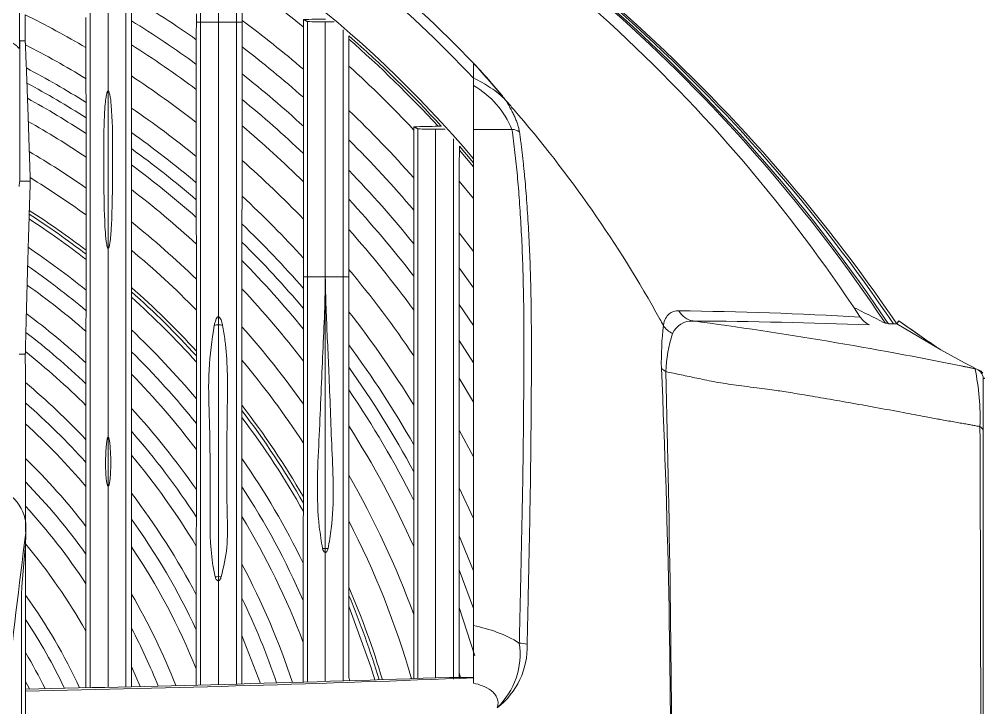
# Model space of a CAD drawing. Extents: x 9.3 to 87, y 1.1 to 68.8.
# Drawn here: x 82.113 to 84.911, y 28.613 to 30.611 of the extents above; entities that cross this region are included whole.
import ezdxf

# ---------------------------------------------------------------- set-up
doc = ezdxf.new("R2010")
doc.units = 0
doc.header["$MEASUREMENT"] = 0
doc.linetypes.add('SLD-Solid', pattern=[0])
doc.layers.add('OBJECT', color=7, linetype='CONTINUOUS')

msp = doc.modelspace()

# ---------------------------------------------------------------- linework, layer by layer
at = {"layer": 'OBJECT', "linetype": 'SLD-Solid', "lineweight": 15}
for p, q in [((82.6267, 30.6026), (82.6391, 30.6026)), ((82.743, 30.6026), (82.7592, 30.6026)), ((82.1303, 30.5479), (82.1149, 30.5479)), ((83.4309, 30.4415), (83.4309, 30.4405)), ((83.4309, 30.2908), (83.4309, 30.4181)), ((82.3709, 30.4025), (82.3709, 29.946)), ((83.5424, 30.2908), (83.4309, 30.2908)), ((83.4309, 28.8512), (83.4309, 30.2908)), ((83.4309, 30.194), (83.3897, 30.242)), ((83.4309, 30.1827), (83.3897, 30.231)), ((82.1449, 30.1406), (82.1143, 30.1406)), ((83.4309, 30.0905), (83.3896, 30.1409)), ((83.4309, 29.9363), (83.3895, 29.9908)), ((83.4309, 29.8317), (83.3895, 29.8892)), ((82.9489, 29.8628), (82.9374, 29.8628)), ((83.0009, 29.8628), (82.9489, 29.8628)), ((83.0529, 29.8628), (83.0009, 29.8628)), ((83.0009, 29.0748), (83.0009, 29.8626)), ((83.0688, 29.8628), (83.0529, 29.8628)), ((83.4309, 29.7216), (83.3895, 29.7826)), ((82.6909, 29.7238), (82.6909, 29.7477)), ((82.6909, 28.9931), (82.6909, 29.7238)), ((84.6591, 29.7268), (84.7868, 29.6509)), ((84.7558, 29.6721), (84.6643, 29.7354)), ((83.4309, 29.614), (83.3895, 29.6789)), ((82.1305, 29.6386), (82.113, 29.6386)), ((83.4309, 29.4993), (83.3895, 29.569)), ((84.9096, 29.415), (84.9096, 29.5673)), ((83.4309, 29.3406), (83.3893, 29.4184)), ((82.3709, 29.3979), (82.3709, 29.256)), ((83.4309, 29.1621), (83.3893, 29.2511)), ((83.4309, 29.0102), (83.3893, 29.1113)), ((82.1311, 29.0871), (82.1207, 28.9647)), ((83.0009, 29.0635), (83.0009, 29.0748)), ((82.6909, 28.9814), (82.6909, 28.9931)), ((83.4309, 28.9008), (83.3894, 29.0126)), ((82.1196, 28.9332), (82.1196, 27.0601)), ((83.4349, 28.7633), (83.3895, 28.9038)), ((82.8125, 28.6834), (82.7591, 28.822)), ((82.4639, 28.6744), (82.4387, 28.7325)), ((83.393, 28.7008), (83.3894, 28.7138)), ((82.1425, 28.6672), (82.1311, 28.6893)), ((83.0722, 28.6911), (83.0693, 28.7005)), ((83.3612, 28.7008), (83.4309, 28.7008)), ((82.1309, 28.667), (82.1309, 28.6609))]:
    msp.add_line(p, q, dxfattribs=at)
at = {"layer": 'OBJECT', "linetype": 'SLD-Solid', "lineweight": 15, "flags": 128}
for points in [[(84.8846, 29.599), (84.8549, 29.6138), (84.7868, 29.6509)], [(84.8861, 29.5966), (84.8695, 29.6), (84.8458, 29.6048)], [(83.1445, 28.6934), (83.1327, 28.7315), (83.0692, 28.9072)]]:
    msp.add_lwpolyline(points, dxfattribs=at)
at = {"layer": 'OBJECT', "linetype": 'SLD-Solid', "lineweight": 15}
for centre, radius, start, end in [((80.8209, 27.9958), 3.42, 40.2566, 89.6649), ((80.616, 26.9726), 4.8921, 34.2626, 62.1286), ((80.6906, 27.0977), 4.7335, 33.7654, 62.1139), ((80.6391, 27.0107), 4.8435, 34.1108, 62.1097), ((80.6738, 27.0708), 4.7688, 33.8656, 62.1042), ((80.7586, 27.251), 4.541, 33.3358, 61.7016), ((80.8206, 27.9903), 3.6092, 43.677, 57.0347), ((80.82, 27.9888), 3.5809, 43.1881, 57.0403), ((80.8209, 27.9958), 3.3466, 50.7772, 54.6041), ((80.8209, 27.9958), 3.129, 54.7532, 58.8708), ((80.8209, 27.9958), 2.9361, 59.6035, 63.5134), ((80.8209, 27.9958), 3.071, 53.9853, 58.2155), ((82.665, 28.4777), 2.125, 89.3016, 90.6984), ((82.717, 32.4241), 1.8217, 269.1831, 270.8189), ((80.8209, 27.9958), 3.2524, 49.4072, 53.4172), ((82.9874, 31.3292), 0.7262, 266.9638, 271.0656), ((83.0043, 32.5501), 1.947, 269.8986, 270.6623), ((80.8209, 27.9958), 3.4123, 42.4821, 48.7879), ((80.8209, 27.9958), 2.8588, 58.6888, 62.7283), ((80.8209, 27.9958), 3.0121, 53.1674, 57.5198), ((80.8209, 27.9958), 3.1911, 48.4563, 52.5949), ((80.8209, 27.9958), 3.4051, 42.589, 48.6815), ((80.8209, 27.9958), 3.3466, 43.2827, 47.796), ((81.6909, 28.8742), 2.3696, 39.3047, 42.7529), ((80.8209, 27.9958), 2.8002, 57.9567, 62.0467), ((80.8209, 27.9958), 2.9361, 52.0485, 56.572), ((80.8209, 27.9958), 3.129, 47.4401, 51.7203), ((80.8209, 27.9958), 2.7624, 57.4646, 61.5908), ((83.3026, 30.1932), 0.2589, 22.1337, 60.2969), ((83.3538, 30.2152), 0.2339, 43.1494, 57.2077), ((80.8209, 27.9958), 2.7243, 56.9516, 61.1173), ((80.8209, 27.9958), 3.071, 46.4364, 50.8607), ((80.8209, 27.9958), 2.8588, 50.8288, 55.5438), ((80.8209, 27.9958), 3.2524, 41.4869, 46.2729), ((80.8215, 27.9962), 3.6008, 28.9785, 40.8219), ((80.8209, 27.9958), 2.667, 56.146, 60.3769), ((80.8209, 27.9958), 2.8002, 49.8456, 54.7186), ((80.8209, 27.9958), 3.0121, 45.3605, 49.9439), ((83.3065, 30.964), 0.6723, 266.8114, 271.2231), ((83.3243, 32.1919), 1.9001, 269.8977, 270.7335), ((83.5441, 30.2596), 0.0312, 49.8594, 93.0463), ((80.8209, 27.9958), 3.1911, 40.225, 45.2122), ((80.8209, 27.9958), 2.5929, 55.0404, 59.3664), ((80.8209, 27.9958), 2.7624, 49.1809, 54.1628), ((80.8209, 27.9958), 2.9361, 43.8756, 48.6864), ((80.8209, 27.9958), 2.7243, 48.4847, 53.5824), ((80.8209, 27.9958), 3.129, 38.861, 44.0745), ((80.8209, 27.9958), 2.5293, 54.0255, 58.4438), ((80.8209, 27.9958), 2.667, 47.3839, 52.6688), ((80.8209, 27.9958), 2.8588, 42.238, 47.3107), ((80.8209, 27.9958), 3.071, 37.4971, 42.946), ((80.8209, 27.9958), 2.4474, 52.622, 57.3263), ((80.8209, 27.9958), 2.4261, 52.2356, 57.0242), ((80.8209, 27.9958), 2.438, 52.4532, 57.1942), ((80.8209, 27.9958), 2.5929, 45.858, 51.4106), ((80.8209, 27.9958), 2.8002, 40.9025, 46.1971), ((80.8209, 27.9958), 3.0121, 36.0138, 41.7301), ((80.8209, 27.9958), 2.3562, 50.9098, 55.9888), ((80.8209, 27.9958), 2.5293, 44.4398, 50.2503), ((80.8209, 27.9958), 2.7624, 39.9912, 45.4419), ((80.8209, 27.9958), 2.7243, 39.0273, 44.6484), ((80.8209, 27.9958), 2.3106, 49.9862, 55.2702), ((80.8209, 27.9958), 2.9361, 33.9196, 40.0402), ((80.8209, 27.9958), 2.2645, 48.9988, 54.5049), ((80.8209, 27.9958), 2.4474, 42.4482, 48.6361), ((80.8209, 27.9958), 2.667, 37.4828, 43.3891), ((80.8209, 27.9958), 2.438, 42.2062, 48.4412), ((80.8209, 27.9958), 2.4261, 41.8932, 48.1898), ((80.8209, 27.9958), 2.1962, 47.4335, 53.2981), ((80.8209, 27.9958), 2.8588, 31.5368, 38.1558), ((83.8938, 18.341), 11.4244, 86.69512, 89.33305), ((84.0783, 29.7929), 0.0587, 208.6766, 259.9283), ((82.6908, 29.6419), 0.082, 89.9661, 98.5834), ((82.6909, 29.6417), 0.0821, 81.738, 90.0293), ((80.8209, 27.9958), 2.5929, 35.2946, 41.6317), ((84.9751, 29.6137), 0.9994, 173.7544, 180.8757), ((84.0331, 29.7542), 0.0605, 211.8853, 246.0021), ((84.0644, 29.6739), 0.0612, 86.5654, 155.8833), ((83.9528, 12.6479), 17.0875, 87.89752, 89.6134), ((82.5144, 18.0973), 11.7411, 78.53014, 82.39607), ((80.8209, 27.9958), 2.1518, 46.337, 52.4581), ((80.8209, 27.9958), 2.3562, 39.9632, 46.6517), ((84.3969, 29.5716), 0.4088, 161.8511, 177.6616), ((80.8209, 27.9958), 2.8002, 29.5248, 36.6031), ((80.8209, 27.9958), 2.107, 45.1641, 51.5647), ((80.8209, 27.9958), 2.3106, 38.5946, 45.5749), ((80.8209, 27.9958), 2.5293, 33.204, 39.9842), ((80.8209, 27.9958), 2.2645, 37.1071, 44.4183), ((80.8209, 27.9958), 2.7624, 28.1096, 35.5343), ((57.857, 28.4151), 26.1456, 359.53968, 2.59386), ((30.5204, 28.1862), 53.4865, 0.01989, 1.50203), ((84.2191, 29.4545), 0.6815, 357.8229, 12.0465), ((84.8796, 29.5673), 0.03, 359.9702, 78.4412), ((84.8898, 29.5711), 0.0225, 35.0066, 71.7957), ((80.8209, 27.9958), 2.0376, 43.1891, 49.9955), ((80.8209, 27.9958), 2.7243, 26.5707, 34.3961), ((80.8209, 27.9958), 1.9928, 41.8004, 48.9018), ((80.8209, 27.9958), 2.1962, 34.6881, 42.5711), ((80.8209, 27.9958), 2.4474, 30.153, 37.6432), ((80.8209, 27.9958), 2.438, 29.7713, 37.3562), ((80.8209, 27.9958), 1.9472, 40.2788, 47.7181), ((80.8209, 27.9958), 2.4261, 29.2739, 36.9845), ((80.8209, 27.9958), 2.1518, 32.9415, 41.2658), ((80.8209, 27.9958), 2.667, 23.9939, 32.5527), ((-136.6765, 28.4079), 221.5789, 359.933665, 0.263916), ((84.8932, 29.4135), 0.0165, 5.151, 65.3479), ((80.8209, 27.9958), 1.8743, 37.5763, 45.6526), ((80.8209, 27.9958), 2.107, 31.016, 39.8575), ((80.8209, 27.9958), 2.3562, 26.0933, 34.6675), ((80.8209, 27.9958), 1.8264, 35.5844, 44.1632), ((80.8209, 27.9958), 2.5929, 20.0089, 29.8897), ((82.015, 29.1362), 0.1174, 354.6469, 82.8921), ((80.8209, 27.9958), 2.3106, 23.6863, 32.997), ((80.8209, 27.9958), 2.0376, 27.6063, 37.4551), ((80.8209, 27.9958), 1.7777, 33.3323, 42.5185), ((80.8209, 27.9958), 1.9928, 25.039, 35.739), ((80.8209, 27.9958), 2.2645, 20.8667, 31.1502), ((80.8209, 27.9958), 2.5293, 16.0942, 27.2724), ((110.118, 25.5567), 28.2122, 172.74153, 173.68965), ((81.5497, 29.1178), 0.5822, 356.9797, 0.3303), ((80.8209, 27.9958), 1.7059, 29.4734, 39.8144), ((80.8209, 27.9958), 1.9472, 21.9966, 33.8277), ((83.0009, 28.9623), 0.1125, 89.991, 94.1905), ((83.0057, 29.0758), 0.0131, 185.5798, 248.3792), ((83.0009, 28.9623), 0.1125, 85.8096, 90.0091), ((80.8209, 27.9958), 2.1962, 18.3198, 28.0616), ((82.6909, 28.8715), 0.1216, 89.9864, 94.5573), ((82.6909, 28.871), 0.1221, 86.1622, 90.0081), ((82.5066, 28.9347), 0.387, 175.5492, 180.2119), ((80.8209, 27.9958), 2.4474, 16.5792, 23.2712), ((80.8209, 27.9958), 1.6146, 24.6953, 35.752), ((80.8209, 27.9958), 1.8743, 21.3106, 30.3329), ((80.8209, 27.9958), 2.438, 16.6372, 22.7514), ((80.8209, 27.9958), 2.1518, 18.6746, 25.7463), ((80.8209, 27.9958), 1.5744, 25.3309, 33.6687), ((80.8209, 27.9958), 1.8264, 21.8549, 27.6551), ((83.3491, 28.769), 0.2169, 313.9094, 8.3431), ((83.3653, 28.7887), 0.2213, 307.3381, 2.1131), ((83.5635, 28.7271), 0.0734, 71.8678, 89.9258), ((80.8209, 27.9958), 1.5232, 26.1956, 30.6602), ((80.4537, 112.161), 83.5109, 271.150767, 271.995203), ((80.7449, 97.4329), 68.786, 271.15455, 272.237886)]:
    msp.add_arc(centre, radius, start, end, dxfattribs=at)
for points, knots in [([(82.1137, 31.1674), (82.1137, 31.1517), (82.1136, 31.0584), (82.1135, 30.9107), (82.1135, 30.7155), (82.1134, 30.6085), (82.1134, 30.5479), (82.1134, 30.5479)], [0, 0, 0, 0, 0.080863, 0.483213, 0.741499, 0.999997, 1, 1, 1, 1]), ([(82.3191, 28.6712), (82.3191, 28.7467), (82.3191, 28.9147), (82.3191, 29.1545), (82.3191, 29.3944), (82.3191, 29.6128), (82.3191, 29.8091), (82.3191, 30.0007), (82.3191, 30.1972), (82.3191, 30.4033), (82.3191, 30.6121), (82.3191, 30.8237), (82.3191, 30.9598), (82.3191, 31.029)], [0, 0, 0, 0, 0.076748, 0.170724, 0.25993, 0.344183, 0.423507, 0.498162, 0.588795, 0.681648, 0.782045, 0.889239, 1, 1, 1, 1]), ([(82.3709, 30.4025), (82.3709, 30.4609), (82.3709, 30.581), (82.3709, 30.7922), (82.3709, 30.9378), (82.3709, 31.0281)], [0, 0, 0, 0, 0.263552, 0.542981, 1, 1, 1, 1]), ([(82.4226, 31.0097), (82.4226, 30.9427), (82.4226, 30.8048), (82.4226, 30.5874), (82.4226, 30.3665), (82.4226, 30.147), (82.4226, 29.9188), (82.4226, 29.6894), (82.4226, 29.4481), (82.4226, 29.2013), (82.4226, 28.9452), (82.4226, 28.7615), (82.4226, 28.6735)], [0, 0, 0, 0, 0.108416, 0.222817, 0.329103, 0.427636, 0.525365, 0.629321, 0.717185, 0.810539, 0.909292, 1, 1, 1, 1]), ([(82.6391, 30.8267), (82.6391, 30.7856), (82.6391, 30.7124), (82.6391, 30.6361), (82.6391, 30.6026)], [0, 0, 0, 0, 0.559723, 1, 1, 1, 1]), ([(82.6909, 30.8258), (82.6909, 30.7849), (82.6909, 30.7119), (82.6909, 30.636), (82.6909, 30.6026)], [0, 0, 0, 0, 0.559712, 1, 1, 1, 1]), ([(82.7431, 30.8267), (82.7431, 30.7856), (82.743, 30.7124), (82.743, 30.6361), (82.743, 30.6026)], [0, 0, 0, 0, 0.559723, 1, 1, 1, 1]), ([(82.9371, 30.6101), (82.9479, 30.6103), (82.9695, 30.6106), (82.9908, 30.611), (83.0014, 30.6112)], [0, 0, 0, 0, 0.504158, 1, 1, 1, 1]), ([(82.6391, 30.6026), (82.6391, 30.5131), (82.6391, 30.3373), (82.6391, 30.0563), (82.639, 29.777), (82.639, 29.5038), (82.639, 29.233), (82.639, 28.9625), (82.639, 28.7726), (82.639, 28.6791)], [0, 0, 0, 0, 0.168834, 0.331878, 0.483612, 0.620802, 0.749682, 0.87671, 1, 1, 1, 1]), ([(82.6909, 30.6026), (82.6909, 30.6025), (82.6909, 30.6025), (82.6909, 30.6024), (82.6909, 30.6024)], [0, 0, 0, 0, 0.559885, 1, 1, 1, 1]), ([(82.6909, 30.6026), (82.6909, 30.6026), (82.691, 30.6026), (82.691, 30.6026), (82.691, 30.6026)], [0, 0, 0, 0, 0.559844, 1, 1, 1, 1]), ([(82.6909, 30.6024), (82.6909, 30.5258), (82.6909, 30.3747), (82.6909, 30.1496), (82.6909, 29.9417), (82.6909, 29.8111), (82.6909, 29.7477)], [0, 0, 0, 0, 0.29436, 0.581245, 0.796821, 1, 1, 1, 1]), ([(82.743, 30.6026), (82.743, 30.5131), (82.743, 30.3373), (82.743, 30.0563), (82.743, 29.777), (82.743, 29.5038), (82.7429, 29.233), (82.7429, 28.9634), (82.7429, 28.7744), (82.7429, 28.6818)], [0, 0, 0, 0, 0.169042, 0.332288, 0.484209, 0.621568, 0.750608, 0.877793, 1, 1, 1, 1]), ([(82.9489, 29.8628), (82.9489, 29.9367), (82.9489, 30.0844), (82.9489, 30.3354), (82.9489, 30.5022), (82.9489, 30.604)], [0, 0, 0, 0, 0.280082, 0.560023, 1, 1, 1, 1]), ([(83.0009, 29.8628), (83.0009, 29.9366), (83.0009, 30.0842), (83.0009, 30.3348), (83.0009, 30.5014), (83.0009, 30.6031)], [0, 0, 0, 0, 0.280082, 0.560024, 1, 1, 1, 1]), ([(83.0529, 29.8628), (83.0529, 29.9367), (83.0529, 30.0844), (83.0529, 30.3269), (83.0529, 30.4857), (83.0529, 30.5796)], [0, 0, 0, 0, 0.290134, 0.580123, 1, 1, 1, 1]), ([(82.065, 30.5479), (82.0687, 30.5479), (82.0778, 30.5477), (82.0915, 30.5435), (82.1027, 30.5364), (82.109, 30.5298), (82.1119, 30.5264), (82.1131, 30.5263), (82.1133, 30.5282), (82.1134, 30.5293)], [0, 0, 0, 0, 0.132474, 0.329582, 0.525438, 0.670843, 0.771974, 0.87275, 1, 1, 1, 1]), ([(82.1134, 30.5293), (82.1136, 30.533), (82.114, 30.5406), (82.1146, 30.5454), (82.1149, 30.5479)], [0, 0, 0, 0, 0.498857, 1, 1, 1, 1]), ([(82.1134, 30.5479), (82.1134, 30.5479), (82.1134, 30.5419), (82.1134, 30.5356), (82.1134, 30.5293)], [0, 0, 0, 0, 0.000082, 1, 1, 1, 1]), ([(82.1149, 30.5479), (82.1149, 30.5479), (82.1149, 30.5355), (82.1148, 30.4655), (82.1145, 30.3401), (82.1143, 30.2053), (82.1143, 30.1406), (82.1143, 30.1406)], [0, 0, 0, 0, 0.000003, 0.107059, 0.535369, 0.999998, 1, 1, 1, 1]), ([(83.4309, 30.4828), (83.4309, 30.4819), (83.4309, 30.4795), (83.4309, 30.4765), (83.4309, 30.4764), (83.4309, 30.4764)], [0, 0, 0, 0, 0.25, 0.25, 0.2507531, 0.2507531, 0.2507531, 0.2507531]), ([(83.4309, 30.4693), (83.4309, 30.4681), (83.4309, 30.4669), (83.4309, 30.4631), (83.4309, 30.4603), (83.4309, 30.4575)], [0.4233158, 0.4233158, 0.4233158, 0.4233158, 0.5, 0.5, 0.6620483, 0.6620483, 0.6620483, 0.6620483]), ([(83.4309, 30.4575), (83.4309, 30.456), (83.4309, 30.4545), (83.4309, 30.4492), (83.4309, 30.4453), (83.4309, 30.4415)], [0.6620483, 0.6620483, 0.6620483, 0.6620483, 0.75, 0.75, 0.9646688, 0.9646688, 0.9646688, 0.9646688]), ([(83.4309, 30.4405), (83.4394, 30.4361), (83.4478, 30.4316), (83.4644, 30.4221), (83.4725, 30.4171), (83.4805, 30.4119)], [0, 0, 0, 0, 0.5, 0.5, 1, 1, 1, 1]), ([(83.4309, 30.4181), (83.4309, 30.4206), (83.4309, 30.4257), (83.4309, 30.4332), (83.4309, 30.4381), (83.4309, 30.4405)], [0, 0, 0, 0, 0.332207, 0.665337, 1, 1, 1, 1]), ([(83.4803, 30.429), (83.4882, 30.4199), (83.4961, 30.4108), (83.5111, 30.3927), (83.5182, 30.3837), (83.5245, 30.3752)], [0, 0, 0, 0, 0.5, 0.5, 1, 1, 1, 1]), ([(82.3709, 29.946), (82.3708, 29.946), (82.3706, 29.9461), (82.3702, 29.9462), (82.3694, 29.947), (82.3678, 29.9507), (82.3647, 29.9655), (82.3597, 30.0256), (82.3585, 30.1137), (82.3577, 30.2201), (82.3583, 30.2913), (82.3603, 30.3386), (82.3618, 30.3599), (82.3632, 30.3741), (82.3645, 30.3836), (82.3656, 30.39), (82.3665, 30.3943), (82.3674, 30.3971), (82.368, 30.3991), (82.3686, 30.4003), (82.3691, 30.4013), (82.3696, 30.4019), (82.3701, 30.4023), (82.3705, 30.4025), (82.3708, 30.4025), (82.3709, 30.4025)], [0, 0, 0, 0, 0.000435, 0.000993, 0.002039, 0.006642, 0.024814, 0.097193, 0.386386, 0.588582, 0.793128, 0.860987, 0.906473, 0.936983, 0.957465, 0.971232, 0.980501, 0.986757, 0.990995, 0.993881, 0.995864, 0.997741, 0.998586, 0.99944, 1, 1, 1, 1]), ([(82.3709, 30.4025), (82.371, 30.4025), (82.3713, 30.4025), (82.3717, 30.4023), (82.3725, 30.4015), (82.3743, 30.3982), (82.3776, 30.3846), (82.3831, 30.3294), (82.3842, 30.2303), (82.3836, 30.1237), (82.3819, 30.049), (82.3806, 30.015), (82.3792, 29.9922), (82.3779, 29.9768), (82.3768, 29.9665), (82.3758, 29.9597), (82.3749, 29.955), (82.3742, 29.9519), (82.3735, 29.9499), (82.373, 29.9485), (82.3726, 29.9475), (82.3722, 29.9469), (82.3718, 29.9464), (82.3714, 29.9461), (82.3711, 29.946), (82.371, 29.946), (82.3709, 29.946)], [0, 0, 0, 0, 0.000522, 0.001189, 0.002443, 0.006959, 0.024865, 0.096172, 0.38105, 0.68937, 0.791599, 0.860055, 0.905918, 0.936663, 0.957291, 0.971145, 0.980463, 0.986744, 0.99099, 0.993874, 0.995846, 0.99721, 0.99864, 0.999214, 0.999697, 1, 1, 1, 1]), ([(83.5257, 30.3738), (83.527, 30.3717), (83.5295, 30.3674), (83.5332, 30.3611), (83.5367, 30.3547), (83.5412, 30.3463), (83.5464, 30.3361), (83.5518, 30.3243), (83.5563, 30.313), (83.56, 30.3024), (83.5627, 30.2924), (83.5637, 30.2864), (83.5642, 30.2835)], [0, 0, 0, 0, 0.061983, 0.124771, 0.188422, 0.252992, 0.380317, 0.504454, 0.631337, 0.75564, 0.878224, 1, 1, 1, 1]), ([(83.2572, 30.2988), (83.2692, 30.299), (83.2928, 30.2995), (83.3163, 30.2999), (83.3278, 30.3002)], [0, 0, 0, 0, 0.507871, 1, 1, 1, 1]), ([(83.2691, 28.6978), (83.2691, 28.7612), (83.2691, 28.9162), (83.2691, 29.1428), (83.2691, 29.3794), (83.2691, 29.6028), (83.2691, 29.8053), (83.2691, 29.9871), (83.2691, 30.148), (83.2691, 30.2455), (83.2691, 30.2927)], [0, 0, 0, 0, 0.103049, 0.252027, 0.393049, 0.524261, 0.664146, 0.786835, 0.8967, 1, 1, 1, 1]), ([(83.3209, 28.6995), (83.3209, 28.7621), (83.3209, 28.9163), (83.3209, 29.1421), (83.3209, 29.3786), (83.3209, 29.602), (83.3209, 29.8045), (83.3209, 29.9862), (83.3209, 30.1471), (83.3209, 30.2446), (83.3209, 30.2918)], [0, 0, 0, 0, 0.101969, 0.251093, 0.392267, 0.523634, 0.663708, 0.786577, 0.896589, 1, 1, 1, 1]), ([(83.5636, 28.8005), (83.5639, 28.8099), (83.5643, 28.8288), (83.565, 28.8571), (83.5656, 28.8855), (83.5663, 28.914), (83.5669, 28.9425), (83.5675, 28.9711), (83.5682, 28.9998), (83.5695, 29.0606), (83.5713, 29.1437), (83.5734, 29.2507), (83.5749, 29.3525), (83.576, 29.4608), (83.5768, 29.5624), (83.5774, 29.6914), (83.5764, 29.8092), (83.573, 29.9235), (83.5691, 30.0057), (83.5642, 30.0838), (83.5592, 30.1448), (83.5547, 30.1908), (83.551, 30.2245), (83.5469, 30.2581), (83.544, 30.2798), (83.5424, 30.2908)], [0, 0, 0, 0, 0.015248, 0.030599, 0.046055, 0.061614, 0.077278, 0.093045, 0.108916, 0.124891, 0.194541, 0.249312, 0.309671, 0.374309, 0.445914, 0.499948, 0.624441, 0.686154, 0.748806, 0.812217, 0.874119, 0.904214, 0.935225, 0.967153, 1, 1, 1, 1]), ([(83.5642, 30.2835), (83.565, 30.278), (83.5665, 30.2672), (83.5686, 30.2507), (83.5707, 30.2341), (83.5727, 30.2174), (83.5745, 30.2006), (83.5763, 30.1837), (83.578, 30.1668), (83.5813, 30.1321), (83.5857, 30.0772), (83.5906, 29.9994), (83.5945, 29.9173), (83.598, 29.8032), (83.5991, 29.686), (83.5987, 29.5572), (83.598, 29.4555), (83.597, 29.3469), (83.5956, 29.244), (83.5937, 29.1376), (83.5918, 29.0454), (83.5901, 28.9672), (83.5889, 28.9102), (83.5877, 28.8535), (83.5868, 28.8156), (83.5864, 28.7968)], [0, 0, 0, 0, 0.016472, 0.032728, 0.048771, 0.064606, 0.080239, 0.095674, 0.110915, 0.125967, 0.18805, 0.251364, 0.313992, 0.375838, 0.500399, 0.553631, 0.625989, 0.691246, 0.750932, 0.808096, 0.875255, 0.907059, 0.93845, 0.96943, 1, 1, 1, 1]), ([(83.3726, 30.2637), (83.3726, 30.2251), (83.3726, 30.1352), (83.3726, 29.9806), (83.3726, 29.7945), (83.3726, 29.5728), (83.3726, 29.3331), (83.3726, 29.0863), (83.3726, 28.8795), (83.3726, 28.7437), (83.3726, 28.6954)], [0, 0, 0, 0, 0.085945, 0.200337, 0.328529, 0.474933, 0.637875, 0.775695, 0.920214, 1, 1, 1, 1]), ([(82.1143, 30.1406), (82.114, 30.1387), (82.1134, 30.1349), (82.1128, 30.1284), (82.1126, 30.1252)], [0, 0, 0, 0, 0.507998, 1, 1, 1, 1]), ([(82.3709, 29.3979), (82.3709, 29.509), (82.3709, 29.7002), (82.3709, 29.8734), (82.3709, 29.946)], [0, 0, 0, 0, 0.580628, 1, 1, 1, 1]), ([(82.9489, 28.6874), (82.9489, 28.7574), (82.9489, 28.92), (82.9489, 29.1592), (82.9489, 29.4093), (82.9489, 29.6457), (82.9489, 29.7908), (82.9489, 29.8628)], [0, 0, 0, 0, 0.160972, 0.374299, 0.588371, 0.795736, 1, 1, 1, 1]), ([(82.9927, 29.0745), (82.9893, 29.0955), (82.9726, 29.1999), (82.9833, 29.3905), (82.9928, 29.6316), (83.0003, 29.7852), (83.0009, 29.8601), (83.0009, 29.8617), (83.0009, 29.8622), (83.0009, 29.8625), (83.0009, 29.8626), (83.0009, 29.8626)], [0, 0, 0, 0, 0.076843, 0.381826, 0.687453, 0.993014, 0.997771, 0.99896, 0.999554, 0.999851, 1, 1, 1, 1]), ([(83.0009, 29.8626), (83.0009, 29.8627), (83.0009, 29.8627), (83.0009, 29.8628), (83.0009, 29.8628)], [0, 0, 0, 0, 0.559654, 1, 1, 1, 1]), ([(83.0009, 29.8626), (83.0009, 29.8626), (83.0009, 29.8626), (83.0009, 29.8626), (83.0009, 29.8626)], [0, 0, 0, 0, 0.559275, 1, 1, 1, 1]), ([(83.0009, 29.8626), (83.0009, 29.8626), (83.0009, 29.8624), (83.0009, 29.8622), (83.0009, 29.8618), (83.0009, 29.8604), (83.0009, 29.8571), (83.001, 29.85), (83.0012, 29.8358), (83.0019, 29.8057), (83.0047, 29.7227), (83.0123, 29.5747), (83.0193, 29.3646), (83.0283, 29.1897), (83.0123, 29.0938), (83.0091, 29.0745)], [0, 0, 0, 0, 0.000262, 0.000524, 0.001048, 0.002095, 0.006286, 0.014668, 0.031432, 0.064959, 0.138785, 0.369256, 0.649154, 0.929435, 1, 1, 1, 1]), ([(83.0529, 28.6908), (83.0529, 28.7596), (83.0529, 28.9211), (83.0529, 29.1592), (83.0529, 29.4093), (83.0529, 29.6457), (83.0529, 29.7908), (83.0529, 29.8628)], [0, 0, 0, 0, 0.158774, 0.372659, 0.587292, 0.795201, 1, 1, 1, 1]), ([(84.5338, 29.7744), (84.5628, 29.76), (84.5934, 29.7447), (84.6239, 29.7294), (84.6256, 29.7286)], [0, 0, 0, 0, 0.945279, 1, 1, 1, 1]), ([(82.6786, 29.7229), (82.6793, 29.7258), (82.6806, 29.7306), (82.6826, 29.7366), (82.6842, 29.7407), (82.6857, 29.7436), (82.6871, 29.7456), (82.6885, 29.7469), (82.6895, 29.7475), (82.6904, 29.7477), (82.6908, 29.7477), (82.6909, 29.7477)], [0, 0, 0, 0, 0.316367, 0.531029, 0.677711, 0.778958, 0.877453, 0.925785, 0.962942, 0.989163, 1, 1, 1, 1]), ([(82.6909, 29.7477), (82.6912, 29.7476), (82.6921, 29.7475), (82.6937, 29.7463), (82.6974, 29.7414), (82.7001, 29.7332), (82.7019, 29.726), (82.7027, 29.723)], [0, 0, 0, 0, 0.032723, 0.076604, 0.191828, 0.659606, 1, 1, 1, 1]), ([(83.9817, 29.7223), (83.9831, 29.7303), (83.9853, 29.7369), (83.9909, 29.7477), (83.9942, 29.752), (84.0058, 29.7621), (84.0154, 29.765), (84.0268, 29.7647)], [0, 0, 0, 0, 0.25, 0.25, 0.5, 0.5, 1, 1, 1, 1]), ([(82.6812, 28.9927), (82.6786, 29.0057), (82.6656, 29.0706), (82.6676, 29.2309), (82.6665, 29.4175), (82.6595, 29.5931), (82.6722, 29.6797), (82.6786, 29.7229)], [0, 0, 0, 0, 0.052395, 0.261006, 0.629197, 0.815095, 1, 1, 1, 1]), ([(82.7027, 29.723), (82.7052, 29.7084), (82.7176, 29.6354), (82.7171, 29.4806), (82.7136, 29.3088), (82.7162, 29.1656), (82.7188, 29.0782), (82.7056, 29.0211), (82.6991, 28.9928)], [0, 0, 0, 0, 0.062759, 0.313599, 0.655294, 0.770719, 0.886051, 1, 1, 1, 1]), ([(84.6643, 29.7354), (84.6641, 29.7351), (84.6638, 29.7346), (84.6618, 29.7312), (84.6598, 29.7279), (84.6591, 29.7268)], [0, 0, 0, 0, 0.399685, 0.799357, 1, 1, 1, 1]), ([(84.7815, 29.6543), (84.7787, 29.6562), (84.7397, 29.6832), (84.7006, 29.7103), (84.6643, 29.7354)], [0, 0, 0, 0, 0.069707, 1, 1, 1, 1]), ([(84.9001, 29.4285), (84.897, 29.4291), (84.8903, 29.4304), (84.8791, 29.4325), (84.8659, 29.4349), (84.8508, 29.4376), (84.8337, 29.4406), (84.8145, 29.444), (84.7959, 29.4472), (84.7707, 29.4519), (84.7321, 29.4592), (84.6717, 29.4705), (84.5985, 29.4841), (84.5212, 29.4981), (84.4496, 29.5105), (84.3865, 29.5212), (84.3408, 29.5288), (84.3076, 29.5338), (84.2815, 29.5375), (84.2507, 29.5415), (84.2181, 29.5455), (84.1859, 29.5497), (84.156, 29.5542), (84.1281, 29.559), (84.1025, 29.5641), (84.0787, 29.5691), (84.0562, 29.5738), (84.0336, 29.5786), (84.0111, 29.5834), (83.996, 29.5866), (83.9885, 29.5882)], [0, 0, 0, 0, 0.010055, 0.022297, 0.036727, 0.053344, 0.072148, 0.093139, 0.116317, 0.133602, 0.175891, 0.243162, 0.331396, 0.41605, 0.497146, 0.566728, 0.624255, 0.647909, 0.676949, 0.711384, 0.751221, 0.786743, 0.819856, 0.850562, 0.878864, 0.90314, 0.927392, 0.95162, 0.975822, 1, 1, 1, 1]), ([(84.8944, 29.592), (84.8949, 29.5919), (84.8954, 29.5921), (84.8962, 29.5926), (84.8966, 29.593), (84.8971, 29.593)], [0, 0, 0, 0, 0.5, 0.5, 1, 1, 1, 1]), ([(84.9096, 29.415), (84.9097, 29.3137), (84.9097, 29.2072), (84.9096, 28.9842), (84.9096, 28.8677), (84.9096, 28.6246), (84.9096, 28.5012), (84.9096, 28.2511), (84.9096, 28.1243), (84.9096, 27.9958)], [0, 0, 0, 0, 0.25, 0.25, 0.5, 0.5, 0.75, 0.75, 1, 1, 1, 1]), ([(82.3709, 29.256), (82.3708, 29.256), (82.3705, 29.256), (82.3701, 29.2563), (82.3692, 29.2572), (82.3675, 29.2614), (82.3645, 29.2785), (82.3633, 29.305), (82.3633, 29.3347), (82.3641, 29.3557), (82.3651, 29.3697), (82.366, 29.3792), (82.3669, 29.3855), (82.3676, 29.3897), (82.3682, 29.3925), (82.3687, 29.3944), (82.3691, 29.3957), (82.3695, 29.3965), (82.3699, 29.3972), (82.3702, 29.3976), (82.3705, 29.3978), (82.3707, 29.3979), (82.3708, 29.3979), (82.3709, 29.3979)], [0, 0, 0, 0, 0.002022, 0.004558, 0.009359, 0.026708, 0.095535, 0.369717, 0.576053, 0.71465, 0.807731, 0.870257, 0.912291, 0.940584, 0.959668, 0.97258, 0.98136, 0.987374, 0.991543, 0.995972, 0.997746, 0.999221, 1, 1, 1, 1]), ([(82.3709, 29.3979), (82.371, 29.3979), (82.3711, 29.3979), (82.3714, 29.3977), (82.3721, 29.397), (82.3735, 29.3937), (82.3761, 29.38), (82.3778, 29.3558), (82.3786, 29.3268), (82.3783, 29.3034), (82.3775, 29.2876), (82.3766, 29.2771), (82.3757, 29.27), (82.3749, 29.2652), (82.3742, 29.262), (82.3736, 29.2599), (82.373, 29.2584), (82.3725, 29.2574), (82.3721, 29.2567), (82.3716, 29.2562), (82.3712, 29.256), (82.371, 29.256), (82.3709, 29.256)], [0, 0, 0, 0, 0.001357, 0.003124, 0.006404, 0.020435, 0.075841, 0.296521, 0.526307, 0.680606, 0.7843, 0.854058, 0.901048, 0.932763, 0.954226, 0.968807, 0.978773, 0.985649, 0.992506, 0.995404, 0.998332, 1, 1, 1, 1]), ([(82.3709, 28.6724), (82.3709, 28.6967), (82.3709, 28.8134), (82.3709, 29.0104), (82.3709, 29.1753), (82.3709, 29.256)], [0, 0, 0, 0, 0.118388, 0.568643, 1, 1, 1, 1]), ([(83.0091, 29.0745), (83.0087, 29.0731), (83.0077, 29.0703), (83.006, 29.0671), (83.0042, 29.065), (83.0028, 29.0639), (83.0016, 29.0636), (83.001, 29.0635), (83.0009, 29.0635)], [0, 0, 0, 0, 0.31039, 0.628906, 0.761241, 0.894706, 0.970331, 1, 1, 1, 1]), ([(84.9095, 26.7952), (84.9094, 26.7939), (84.9094, 26.7926), (84.9093, 26.8027), (84.9093, 26.8255), (84.9094, 26.8891), (84.9096, 26.9844), (84.9097, 27.1099), (84.9097, 27.2617), (84.9097, 27.433), (84.9096, 27.6218), (84.9096, 27.8195), (84.9096, 28.024), (84.9096, 28.2259), (84.9096, 28.4231), (84.9097, 28.6064), (84.9097, 28.7742), (84.9097, 28.9174), (84.9096, 29.029), (84.9095, 29.0771), (84.9094, 29.098)], [0, 0, 0, 0, 0.033453, 0.036866, 0.093472, 0.151486, 0.212358, 0.274996, 0.33587, 0.398509, 0.459385, 0.522027, 0.582903, 0.645544, 0.706421, 0.769062, 0.829936, 0.892574, 0.953448, 1, 1, 1, 1]), ([(83.0009, 28.6891), (83.0009, 28.7428), (83.0009, 28.8714), (83.0009, 28.9928), (83.0009, 29.0635)], [0, 0, 0, 0, 0.417244, 1, 1, 1, 1]), ([(82.6909, 28.9814), (82.6905, 28.9813), (82.6896, 28.9813), (82.6882, 28.9817), (82.6863, 28.9829), (82.6834, 28.9864), (82.6821, 28.9901), (82.6812, 28.9927)], [0, 0, 0, 0, 0.073319, 0.146517, 0.257835, 0.467122, 1, 1, 1, 1]), ([(82.6991, 28.9928), (82.6985, 28.9912), (82.6974, 28.988), (82.6953, 28.9844), (82.6931, 28.9823), (82.6918, 28.9816), (82.6911, 28.9814), (82.6909, 28.9814)], [0, 0, 0, 0, 0.34978, 0.717399, 0.858888, 0.9665, 1, 1, 1, 1]), ([(82.6909, 28.9814), (82.6909, 28.8976), (82.6909, 28.7995), (82.6909, 28.6956), (82.6909, 28.6804)], [0, 0, 0, 0, 0.853609, 1, 1, 1, 1]), ([(83.4309, 28.6842), (83.4309, 28.6917), (83.4309, 28.7012), (83.4309, 28.7233), (83.4309, 28.7359), (83.4309, 28.7647), (83.4309, 28.7804), (83.4309, 28.8056), (83.4309, 28.8143), (83.4309, 28.8324), (83.4309, 28.8417), (83.4309, 28.8512)], [0, 0, 0, 0, 0.25, 0.25, 0.5, 0.5, 0.75, 0.75, 0.875, 0.875, 1, 1, 1, 1]), ([(83.4309, 28.8512), (83.4544, 28.8463), (83.4775, 28.8398), (83.5222, 28.8231), (83.5435, 28.8129), (83.5636, 28.8005)], [0, 0, 0, 0, 0.5, 0.5, 1, 1, 1, 1]), ([(83.4995, 28.6127), (83.5009, 28.6168), (83.5018, 28.6211), (83.5021, 28.6302), (83.5014, 28.6349), (83.4982, 28.644), (83.4957, 28.6483), (83.4895, 28.656), (83.4859, 28.6594), (83.4742, 28.6682), (83.4656, 28.6725), (83.4483, 28.6795), (83.4396, 28.6821), (83.4309, 28.6842)], [0, 0, 0, 0, 0.125, 0.125, 0.25, 0.25, 0.375, 0.375, 0.5, 0.5, 0.75, 0.75, 1, 1, 1, 1]), ([(82.1309, 28.5758), (82.1309, 28.582), (82.1309, 28.5881), (82.1309, 28.5996), (82.1309, 28.6053), (82.1309, 28.6157), (82.1309, 28.6206), (82.1309, 28.6296), (82.1309, 28.6337), (82.1309, 28.6447), (82.1309, 28.6504), (82.1309, 28.6582), (82.1309, 28.6604), (82.1309, 28.6609)], [0, 0, 0, 0, 0.125, 0.125, 0.25, 0.25, 0.375, 0.375, 0.5, 0.5, 0.75, 0.75, 1, 1, 1, 1])]:
    msp.add_open_spline(points, degree=3, knots=knots, dxfattribs=at)
for points, degree in [([(82.7593, 30.7239), (82.7592, 30.6074)], 1), ([(82.4385, 30.6742), (82.4384, 30.6062)], 1), ([(82.1304, 30.6237), (82.1303, 30.5479)], 1), ([(82.3065, 30.5283), (82.3065, 30.616)], 1), ([(82.6267, 30.6026), (82.6267, 30.6268)], 1), ([(82.9489, 30.604), (82.9371, 30.6101)], 1), ([(82.9371, 30.5884), (82.9371, 30.6101)], 1), ([(82.4384, 30.6062), (82.4384, 30.5367)], 1), ([(82.6266, 30.5511), (82.6267, 30.6026)], 1), ([(82.6909, 30.6026), (82.691, 30.6026)], 1), ([(82.7592, 30.6074), (82.7592, 30.6026)], 1), ([(82.7592, 30.6026), (82.7593, 30.5306)], 1), ([(82.9371, 30.4655), (82.9371, 30.5884)], 1), ([(83.0691, 30.5628), (83.0691, 30.5532)], 1), ([(82.1303, 30.5479), (82.1308, 30.5368)], 1), ([(82.1308, 30.5368), (82.1335, 30.4693)], 1), ([(82.3065, 30.4382), (82.3065, 30.5283)], 1), ([(82.4384, 30.5367), (82.4384, 30.4462)], 1), ([(82.6266, 30.4798), (82.6266, 30.5511)], 1), ([(82.7593, 30.5306), (82.7593, 30.452)], 1), ([(83.0691, 30.5532), (83.0691, 30.4748)], 1), ([(82.6266, 30.4066), (82.6266, 30.4798)], 1), ([(83.0691, 30.4748), (83.069, 30.3461)], 1), ([(83.4309, 30.4828), (83.4477, 30.4652), (83.4642, 30.4473), (83.48, 30.4293)], 3), ([(83.4309, 30.4764), (83.4309, 30.4743), (83.4309, 30.4719), (83.4309, 30.4693)], 3), ([(82.1335, 30.4693), (82.1352, 30.4256)], 1), ([(82.4384, 30.4462), (82.4383, 30.353)], 1), ([(82.7593, 30.452), (82.7593, 30.3777)], 1), ([(82.9372, 30.3841), (82.9371, 30.4655)], 1), ([(82.1352, 30.4256), (82.1368, 30.3812)], 1), ([(82.3066, 30.3694), (82.3065, 30.4382)], 1), ([(82.6266, 30.311), (82.6266, 30.4066)], 1), ([(82.1368, 30.3812), (82.1392, 30.3142)], 1), ([(82.3066, 30.3247), (82.3066, 30.3694)], 1), ([(82.7593, 30.3777), (82.7593, 30.3013)], 1), ([(82.9372, 30.3005), (82.9372, 30.3841)], 1), ([(83.5245, 30.3752), (83.5249, 30.3747), (83.5253, 30.3743), (83.5257, 30.3738)], 3), ([(83.5257, 30.3738), (83.5326, 30.3659), (83.5395, 30.358), (83.5464, 30.3501)], 3), ([(82.4383, 30.353), (82.4383, 30.2817)], 1), ([(83.069, 30.3461), (83.0689, 30.2605)], 1), ([(82.1392, 30.3142), (82.1421, 30.2269)], 1), ([(82.3066, 30.2794), (82.3066, 30.3247)], 1), ([(82.6266, 30.2121), (82.6266, 30.311)], 1), ([(82.3066, 30.2106), (82.3066, 30.2794)], 1), ([(82.4383, 30.2817), (82.4383, 30.2353)], 1), ([(82.7593, 30.3013), (82.7592, 30.2011)], 1), ([(82.9373, 30.221), (82.9372, 30.3005)], 1), ([(83.2691, 30.2927), (83.2572, 30.2988)], 1), ([(83.2572, 30.2902), (83.2572, 30.2988)], 1), ([(83.2573, 30.1503), (83.2572, 30.2902)], 1), ([(83.3278, 30.3002), (83.3375, 30.3003)], 1), ([(83.0689, 30.2605), (83.0689, 30.1723)], 1), ([(82.1421, 30.2269), (82.1446, 30.1511)], 1), ([(82.4383, 30.2353), (82.4382, 30.1881)], 1), ([(82.9373, 30.139), (82.9373, 30.221)], 1), ([(83.3897, 30.231), (83.3896, 30.1409)], 1), ([(83.3897, 30.242), (83.3897, 30.231)], 1), ([(82.3066, 30.1208), (82.3066, 30.2106)], 1), ([(82.6266, 30.136), (82.6266, 30.2121)], 1), ([(82.7592, 30.2011), (82.7592, 30.0971)], 1), ([(82.4382, 30.1881), (82.4382, 30.1164)], 1), ([(83.0689, 30.1723), (83.0688, 30.0881)], 1), ([(82.1449, 30.1406), (82.1421, 30.0559)], 1), ([(82.1446, 30.1511), (82.1449, 30.1406)], 1), ([(82.6266, 30.0863), (82.6266, 30.136)], 1), ([(82.9374, 30.0308), (82.9373, 30.139)], 1), ([(83.2573, 30.0565), (83.2573, 30.1503)], 1), ([(83.3896, 30.1409), (83.3895, 29.9908)], 1), ([(82.3067, 30.0427), (82.3066, 30.1208)], 1), ([(82.4382, 30.1164), (82.4382, 30.0225)], 1), ([(82.6266, 30.0357), (82.6266, 30.0863)], 1), ([(82.7592, 30.0971), (82.7591, 30.0168)], 1), ([(83.0688, 30.0881), (83.0688, 30.0007)], 1), ([(82.1421, 30.0559), (82.1418, 30.045)], 1), ([(83.2573, 29.959), (83.2573, 30.0565)], 1), ([(82.1414, 30.031), (82.1389, 29.9489)], 1), ([(82.1418, 30.045), (82.1414, 30.031)], 1), ([(82.3067, 29.9406), (82.3067, 30.0427)], 1), ([(82.4382, 30.0225), (82.4382, 29.9404)], 1), ([(82.6267, 29.9585), (82.6266, 30.0357)], 1), ([(82.9374, 29.9175), (82.9374, 30.0308)], 1), ([(82.7591, 30.0168), (82.7591, 29.9641)], 1), ([(83.0688, 30.0007), (83.0687, 29.8846)], 1), ([(83.3895, 29.9908), (83.3895, 29.8892)], 1), ([(82.1389, 29.9489), (82.1373, 29.8948)], 1), ([(82.3067, 29.9288), (82.3067, 29.9406)], 1), ([(82.4382, 29.9404), (82.4382, 29.8326)], 1), ([(82.6267, 29.8565), (82.6267, 29.9585)], 1), ([(82.7591, 29.9641), (82.7591, 29.9103)], 1), ([(83.2573, 29.8651), (83.2573, 29.959)], 1), ([(82.3066, 29.9137), (82.3067, 29.9288)], 1), ([(82.3066, 29.8246), (82.3066, 29.9137)], 1), ([(82.7591, 29.9103), (82.759, 29.8279)], 1), ([(82.9374, 29.8628), (82.9374, 29.9175)], 1), ([(82.1373, 29.8948), (82.1357, 29.8394)], 1), ([(83.0687, 29.8846), (83.0688, 29.8628)], 1), ([(83.3895, 29.8892), (83.3895, 29.7826)], 1), ([(82.6268, 29.7667), (82.6267, 29.8565)], 1), ([(82.9374, 29.8293), (82.9374, 29.8628)], 1), ([(83.0688, 29.8628), (83.0688, 29.7619)], 1), ([(83.2573, 29.7668), (83.2573, 29.8651)], 1), ([(82.1357, 29.8394), (82.1335, 29.7566)], 1), ([(82.4382, 29.8326), (82.4383, 29.8201)], 1), ([(82.759, 29.8279), (82.7589, 29.7184)], 1), ([(82.9373, 29.7711), (82.9374, 29.8293)], 1), ([(82.3066, 29.7655), (82.3066, 29.8246)], 1), ([(82.4383, 29.8201), (82.4383, 29.8041)], 1), ([(82.4383, 29.8041), (82.4383, 29.7092)], 1), ([(82.9373, 29.7113), (82.9373, 29.7711)], 1), ([(83.3895, 29.7826), (83.3895, 29.6789)], 1), ([(82.1335, 29.7566), (82.1321, 29.7019)], 1), ([(82.3065, 29.7048), (82.3066, 29.7655)], 1), ([(82.6268, 29.6476), (82.6268, 29.7667)], 1), ([(83.0688, 29.7619), (83.0689, 29.6655)], 1), ([(83.2573, 29.6342), (83.2573, 29.7668)], 1), ([(84.5524, 29.7465), (84.5591, 29.7364), (84.5685, 29.7286), (84.5797, 29.7239)], 3), ([(82.7589, 29.7184), (82.7589, 29.621)], 1), ([(83.9715, 29.7407), (83.9749, 29.7346), (83.9783, 29.7285), (83.9817, 29.7224)], 3), ([(83.9817, 29.7224), (83.9817, 29.7223), (83.9817, 29.7223), (83.9817, 29.7223)], 3), ([(84.6336, 29.7282), (84.631, 29.7283), (84.6284, 29.7285), (84.6256, 29.7286)], 3), ([(84.6355, 29.7272), (84.6348, 29.7275), (84.6342, 29.7279), (84.6336, 29.7282)], 3), ([(84.6355, 29.7272), (84.6403, 29.7271), (84.6443, 29.727), (84.6477, 29.727)], 3), ([(84.6478, 29.727), (84.6478, 29.727), (84.6478, 29.727), (84.6477, 29.727)], 3), ([(84.6591, 29.7268), (84.6567, 29.7262), (84.6528, 29.7265), (84.6478, 29.727)], 3), ([(84.6478, 29.727), (84.6483, 29.727), (84.6488, 29.727), (84.6493, 29.727)], 3), ([(84.6591, 29.7268), (84.6608, 29.7295), (84.6624, 29.7323), (84.6643, 29.7354)], 3), ([(82.1321, 29.7019), (82.1307, 29.6462)], 1), ([(82.3065, 29.6133), (82.3065, 29.7048)], 1), ([(82.4383, 29.7092), (82.4383, 29.646)], 1), ([(82.9373, 29.6187), (82.9373, 29.7113)], 1), ([(83.0689, 29.6655), (83.0689, 29.6013)], 1), ([(83.3895, 29.6789), (83.3895, 29.569)], 1), ([(82.1307, 29.6462), (82.1305, 29.6386)], 1), ([(82.1305, 29.6386), (82.1307, 29.5565)], 1), ([(82.4383, 29.646), (82.4383, 29.5807)], 1), ([(82.6268, 29.6337), (82.6268, 29.6476)], 1), ([(82.6268, 29.6158), (82.6268, 29.6337)], 1), ([(83.2574, 29.491), (83.2573, 29.6342)], 1), ([(82.3065, 29.5524), (82.3065, 29.6133)], 1), ([(82.6268, 29.5092), (82.6268, 29.6158)], 1), ([(82.7589, 29.621), (82.7588, 29.4905)], 1), ([(82.9372, 29.4939), (82.9373, 29.6187)], 1), ([(84.8492, 29.6038), (84.8856, 29.5967)], 1), ([(82.4383, 29.5807), (82.4383, 29.4815)], 1), ([(83.0689, 29.6013), (83.0689, 29.5348)], 1), ([(83.9885, 29.5883), (83.9836, 29.5911), (83.9793, 29.5945), (83.9758, 29.5984)], 3), ([(84.8856, 29.5967), (84.8878, 29.5955)], 1), ([(82.1307, 29.5565), (82.1309, 29.4975)], 1), ([(82.3065, 29.4899), (82.3065, 29.5524)], 1), ([(83.3895, 29.569), (83.3893, 29.4184)], 1), ([(84.9146, 29.5693), (84.9096, 29.5673)], 1), ([(83.0689, 29.5348), (83.0689, 29.4308)], 1), ([(82.1309, 29.4975), (82.1309, 29.4364)], 1), ([(82.6268, 29.4372), (82.6268, 29.5092)], 1), ([(82.9372, 29.3809), (82.9372, 29.4939)], 1), ([(83.2575, 29.3757), (83.2574, 29.491)], 1), ([(82.3065, 29.3903), (82.3065, 29.4899)], 1), ([(82.4383, 29.4815), (82.4383, 29.415)], 1), ([(82.7588, 29.4905), (82.7588, 29.4751)], 1), ([(82.7588, 29.4751), (82.7588, 29.4553)], 1), ([(82.1309, 29.4364), (82.1311, 29.3361)], 1), ([(82.6268, 29.3619), (82.6268, 29.4372)], 1), ([(82.7588, 29.4553), (82.7588, 29.336)], 1), ([(82.4383, 29.415), (82.4383, 29.3461)], 1), ([(83.0689, 29.4308), (83.0689, 29.2879)], 1), ([(83.3893, 29.4184), (83.3893, 29.2511)], 1), ([(82.3065, 29.3241), (82.3065, 29.3903)], 1), ([(82.9372, 29.2252), (82.9372, 29.3809)], 1), ([(82.6268, 29.2457), (82.6268, 29.3619)], 1), ([(83.2575, 29.2973), (83.2575, 29.3757)], 1), ([(82.1311, 29.3361), (82.1311, 29.2683)], 1), ([(82.3064, 29.2547), (82.3065, 29.3241)], 1), ([(82.4383, 29.3461), (82.4384, 29.2349)], 1), ([(82.7588, 29.336), (82.7588, 29.2541)], 1), ([(83.2575, 29.2144), (83.2575, 29.2973)], 1), ([(82.1311, 29.2683), (82.1312, 29.1972)], 1), ([(83.0689, 29.2879), (83.069, 29.1548)], 1), ([(82.3064, 29.1388), (82.3064, 29.2547)], 1), ([(82.6267, 29.1659), (82.6268, 29.2457)], 1), ([(82.7588, 29.2541), (82.7588, 29.1671)], 1), ([(83.3893, 29.2511), (83.3893, 29.1113)], 1), ([(82.4384, 29.2349), (82.4384, 29.1598)], 1), ([(82.9371, 29.2064), (82.9372, 29.2252)], 1), ([(83.2574, 29.0803), (83.2575, 29.2144)], 1), ([(82.1312, 29.1972), (82.1312, 29.1232)], 1), ([(82.9371, 29.1821), (82.9371, 29.2064)], 1), ([(82.4384, 29.1598), (82.4385, 29.0798)], 1), ([(82.6266, 29.0815), (82.6267, 29.1659)], 1), ([(82.7588, 29.1671), (82.7589, 29.0289)], 1), ([(82.937, 29.0321), (82.9371, 29.1821)], 1), ([(82.3063, 29.0586), (82.3064, 29.1388)], 1), ([(83.069, 29.1548), (83.0692, 28.9627)], 1), ([(82.1319, 29.1212), (82.1318, 29.1252)], 1), ([(83.3893, 29.1113), (83.3894, 29.0126)], 1), ([(82.1312, 29.0881), (82.1313, 28.9392)], 1), ([(82.4385, 29.0798), (82.4386, 28.9424)], 1), ([(82.6265, 28.94), (82.6266, 29.0815)], 1), ([(83.2573, 28.883), (83.2574, 29.0803)], 1), ([(82.3061, 28.9726), (82.3063, 29.0586)], 1), ([(82.7589, 29.0289), (82.759, 28.9305)], 1), ([(82.9369, 28.924), (82.937, 29.0321)], 1), ([(83.3894, 29.0126), (83.3895, 28.9038)], 1), ([(82.306, 28.8351), (82.3061, 28.9726)], 1), ([(83.0692, 28.9627), (83.0692, 28.9387)], 1), ([(82.1313, 28.9392), (82.1312, 28.8686)], 1), ([(82.4386, 28.9424), (82.4387, 28.8435)], 1), ([(82.6264, 28.8392), (82.6265, 28.94)], 1), ([(83.0692, 28.9387), (83.0692, 28.9072)], 1), ([(82.759, 28.9305), (82.7591, 28.822)], 1), ([(82.9368, 28.8024), (82.9369, 28.924)], 1), ([(83.0692, 28.9072), (83.0693, 28.7005)], 1), ([(83.3895, 28.9038), (83.3894, 28.7138)], 1), ([(83.2574, 28.6974), (83.2573, 28.883)], 1), ([(82.1312, 28.8686), (82.1312, 28.7725)], 1), ([(82.3059, 28.6709), (82.306, 28.8351)], 1), ([(82.4387, 28.8435), (82.4387, 28.7325)], 1), ([(82.6264, 28.7251), (82.6264, 28.8392)], 1), ([(82.7591, 28.822), (82.7591, 28.6823)], 1), ([(82.9368, 28.687), (82.9368, 28.8024)], 1), ([(82.1312, 28.7725), (82.1311, 28.6893)], 1), ([(82.4387, 28.7325), (82.4387, 28.6739)], 1), ([(82.6264, 28.6787), (82.6264, 28.7251)], 1), ([(83.3894, 28.7138), (83.3894, 28.7008)], 1), ([(82.1311, 28.6893), (82.1311, 28.667)], 1), ([(82.1311, 28.6639), (82.131, 28.5692)], 1)]:
    msp.add_open_spline(points, degree=degree, dxfattribs=at)

doc.saveas('drawing.dxf')
